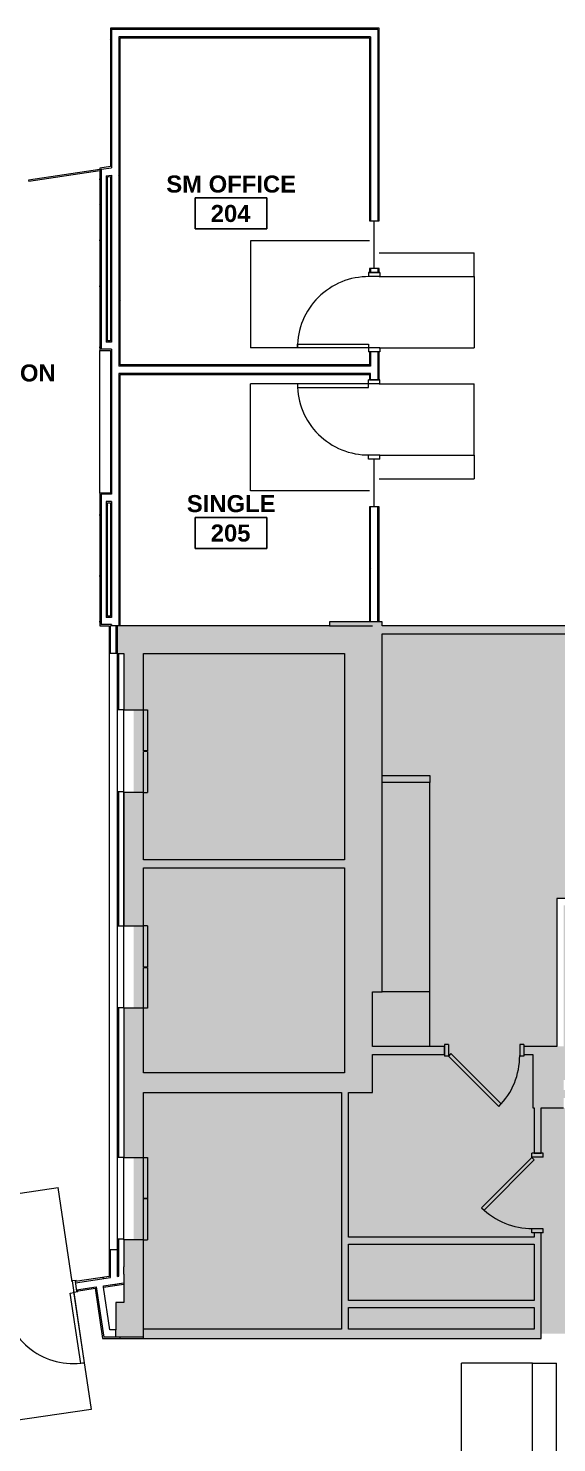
# Model space of a CAD drawing. Header units: inches. Extents: x 25331 to 28023, y 11893 to 13691.
# Drawn here: x 26722 to 26988, y 12589 to 13301 of the extents above; entities that cross this region are included whole.
import ezdxf

# ---------------------------------------------------------------- set-up
doc = ezdxf.new("R2010")
doc.units = ezdxf.units.IN
doc.header["$MEASUREMENT"] = 0
doc.linetypes.add('Overhead 1_16_', pattern=[0.101562, 0.0625, -0.039062])
for name, color, linetype, lineweight in [('A-AREA-IDEN', 1, 'Continuous', 9), ('A-DETL', 8, 'Continuous', 13), ('A-DETL-GENF', 247, 'Continuous', 9), ('A-DETL-MEDM', 8, 'Continuous', 13), ('A-DOOR', 8, 'Continuous', 13), ('A-DOOR-FRAM', 8, 'Continuous', 20), ('A-FLOR-OVHD', 8, 'Overhead 1_16_', 9), ('A-GENM', 8, 'Continuous', 13), ('A-GLAZ', 8, 'Continuous', 13), ('A-WALL', 8, 'Continuous', 13), ('A-WALL-PATT', 8, 'Continuous', 13), ('I-WALL', 8, 'Continuous', 13), ('Q-SPCQ', 8, 'Continuous', 9)]:
    doc.layers.add(name, color=color, linetype=linetype, lineweight=lineweight)
doc.styles.add('Swis721 Lt BT_B', font='', dxfattribs={"height": 8.583975})
doc.styles.get('Swis721 Lt BT_B').set_extended_font_data('Swis721 Lt BT', bold=True)
pattern_1 = [(0, (0, 0), (30.72, 7.68), [1.267, -21.773, 1.267, -21.773, -122.88]), (0, (0, 0), (30.72, 7.68), [-46.08, 1.267, -44.813, 1.267, -21.773, -53.76]), (0, (0, 0), (30.72, 7.68), [-115.2, 1.267, -14.093, 1.267, -37.133]), (120, (11.52, 3.84), (-22.0110751, 22.7643004), [1.267, -21.773, 1.267, -21.773, -122.88]), (120, (11.52, 3.84), (-22.0110751, 22.7643004), [-46.08, 1.267, -44.813, 1.267, -21.773, -53.76]), (120, (11.52, 3.84), (-22.0110751, 22.7643004), [-115.2, 1.267, -14.093, 1.267, -37.133]), (240, (15.36, 19.2), (-8.7089249, -30.4443004), [1.267, -21.773, 1.267, -21.773, -122.88]), (240, (15.36, 19.2), (-8.7089249, -30.4443004), [-46.08, 1.267, -44.813, 1.267, -21.773, -53.76]), (240, (15.36, 19.2), (-8.7089249, -30.4443004), [-115.2, 1.267, -14.093, 1.267, -37.133])]

# ---------------------------------------------------------------- blocks, each defined once
blk = doc.blocks.new('Single Flush - OTJ_SOLIDFLUSH_ALUM-4757488-FIRST FLOOR CONSTRUCTION')
at = {"layer": 'A-DOOR'}
for p, q in [((-7.42, 28.2), (-8.65, 26.96)), ((-8.65, 26.96), (16.67, 1.64)), ((17.91, 2.87), (-7.42, 28.2)), ((16.67, 1.64), (17.91, 2.87))]:
    blk.add_line(p, q, dxfattribs=at)
blk.add_arc((17.91, 2.87), 35.81, 135, 180.5, dxfattribs=at)
at = {"layer": 'A-DOOR-FRAM'}
for p, q in [((-20, -2.88), (-20, 2.87)), ((-20, 2.87), (-18, 2.87)), ((-18, -2.88), (-18, 2.87)), ((18, -2.88), (18, 2.87)), ((18, 2.87), (20, 2.87)), ((20, -2.88), (20, 2.87)), ((-20, -2.88), (-18, -2.88)), ((18, -2.88), (20, -2.88))]:
    blk.add_line(p, q, dxfattribs=at)
blk = doc.blocks.new('Single Flush - OTJ_SOLIDFLUSH_ALUM-4757540-FIRST FLOOR CONSTRUCTION')
at = {"layer": 'A-DOOR'}
for p, q in [((-7.42, 28.2), (-8.65, 26.96)), ((-8.65, 26.96), (16.67, 1.64)), ((17.91, 2.87), (-7.42, 28.2)), ((16.67, 1.64), (17.91, 2.87))]:
    blk.add_line(p, q, dxfattribs=at)
blk.add_arc((17.91, 2.87), 35.81, 135, 180.5, dxfattribs=at)
at = {"layer": 'A-DOOR-FRAM'}
for p, q in [((-20, -2.88), (-20, 2.87)), ((-20, 2.87), (-18, 2.87)), ((-18, -2.88), (-18, 2.87)), ((18, -2.88), (18, 2.87)), ((18, 2.87), (20, 2.87)), ((20, -2.88), (20, 2.87)), ((-20, -2.88), (-18, -2.88)), ((18, -2.88), (20, -2.88))]:
    blk.add_line(p, q, dxfattribs=at)
blk = doc.blocks.new('Single Flush - OTJ_SOLIDFLUSH_ALUM-5257424-FIRST FLOOR CONSTRUCTION')
at = {"layer": 'A-DOOR'}
for p, q in [((16.16, -2.88), (17.91, -2.88)), ((16.16, -38.69), (16.16, -2.88)), ((17.91, -2.88), (17.91, -38.69)), ((17.91, -38.69), (16.16, -38.69))]:
    blk.add_line(p, q, dxfattribs=at)
blk.add_arc((17.91, -2.88), 35.81, 179.5, 270, dxfattribs=at)
at = {"layer": 'A-DOOR-FRAM'}
for p, q in [((-20, 2.88), (-20, -2.88)), ((-20, 2.88), (-18, 2.88)), ((-18, 2.88), (-18, -2.88)), ((18, 2.88), (18, -2.88)), ((18, 2.88), (20, 2.88)), ((20, 2.88), (20, -2.88)), ((-20, -2.88), (-18, -2.88)), ((18, -2.88), (20, -2.88))]:
    blk.add_line(p, q, dxfattribs=at)
at = {"layer": 'A-GENM'}
for p, q in [((-17.91, 50.25), (-29.91, 50.25)), ((-29.91, 2.44), (-29.91, 50.25)), ((-17.91, 50.25), (17.91, 50.25)), ((-17.91, 2.44), (-17.91, 50.25)), ((17.91, 2.44), (17.91, 50.25)), ((17.87, 2.44), (17.91, 2.44)), ((-35.91, -2.44), (-35.91, -62.25)), ((17.87, -2.44), (17.91, -2.44)), ((17.91, -2.44), (17.91, -62.25)), ((-35.91, -62.25), (17.91, -62.25))]:
    blk.add_line(p, q, dxfattribs=at)
blk = doc.blocks.new('Single Flush - OTJ_SOLIDFLUSH_ALUM-5257425-FIRST FLOOR CONSTRUCTION')
at = {"layer": 'A-DOOR'}
for p, q in [((16.16, 38.69), (16.16, 2.87)), ((17.91, 38.69), (16.16, 38.69)), ((17.91, 2.87), (17.91, 38.69)), ((16.16, 2.87), (17.91, 2.87))]:
    blk.add_line(p, q, dxfattribs=at)
blk.add_arc((17.91, 2.87), 35.81, 90, 180.5, dxfattribs=at)
at = {"layer": 'A-DOOR-FRAM'}
for p, q in [((-20, -2.88), (-20, 2.87)), ((-20, 2.87), (-18, 2.87)), ((-18, -2.88), (-18, 2.87)), ((18, -2.88), (18, 2.87)), ((18, 2.87), (20, 2.87)), ((20, -2.88), (20, 2.87)), ((-20, -2.88), (-18, -2.88)), ((18, -2.88), (20, -2.88))]:
    blk.add_line(p, q, dxfattribs=at)
at = {"layer": 'A-GENM'}
for p, q in [((-35.91, 62.25), (17.91, 62.25)), ((-35.91, 2.44), (-35.91, 62.25)), ((17.91, 2.44), (17.91, 62.25)), ((17.87, 2.44), (17.91, 2.44)), ((-29.91, -2.44), (-29.91, -50.25)), ((-17.91, -2.44), (-17.91, -50.25)), ((17.87, -2.44), (17.91, -2.44)), ((17.91, -2.44), (17.91, -50.25)), ((-17.91, -50.25), (-29.91, -50.25)), ((-17.91, -50.25), (17.91, -50.25))]:
    blk.add_line(p, q, dxfattribs=at)
blk = doc.blocks.new('Frameless opening with glazing - 24_ x 96_-4900874-FIRST FLOOR CONSTRUCTION')
at = {"layer": 'A-GLAZ'}
blk.add_line((-13.5, 0.0625), (10.5, 0.0625), dxfattribs=at)
blk = doc.blocks.new('Double Flush - Int-F-WDMF-72_ x 84_-5075915-FIRST FLOOR CONSTRUCTION')
at = {"layer": 'A-DOOR'}
for p, q in [((-35.91, 38.75), (-34.16, 38.75)), ((-35.91, 2.94), (-35.91, 38.75)), ((-34.16, 38.75), (-34.16, 2.94)), ((34.16, 38.75), (34.16, 2.94)), ((35.91, 38.75), (34.16, 38.75)), ((35.91, 2.94), (35.91, 38.75)), ((-34.16, 2.94), (-35.91, 2.94)), ((34.16, 2.94), (35.91, 2.94))]:
    blk.add_line(p, q, dxfattribs=at)
for centre, start, end in [((-35.91, 2.94), 359.5, 90), ((35.91, 2.94), 90, 180.5)]:
    blk.add_arc(centre, 35.81, start, end, dxfattribs=at)
at = {"layer": 'A-DOOR-FRAM'}
for p, q in [((-38, 2.94), (-36, 2.94)), ((-38, 2.94), (-38, 2.44)), ((-38, 2.44), (-37.5, 2.44)), ((-37.5, -2.44), (-37.5, 2.44)), ((-36, -2.94), (-36, 2.94)), ((36, -2.94), (36, 2.94)), ((36, 2.94), (38, 2.94)), ((37.5, 2.44), (38, 2.44)), ((37.5, -2.44), (37.5, 2.44)), ((38, 2.94), (38, 2.44)), ((-38, -2.44), (-37.5, -2.44)), ((-38, -2.94), (-38, -2.44)), ((-38, -2.94), (-36, -2.94)), ((36, -2.94), (38, -2.94)), ((37.5, -2.44), (38, -2.44)), ((38, -2.94), (38, -2.44))]:
    blk.add_line(p, q, dxfattribs=at)
at = {"layer": 'A-GENM'}
for p, q in [((-35.91, 62.44), (35.91, 62.44)), ((-35.91, 2.44), (-35.91, 62.44)), ((35.91, 2.44), (35.91, 62.44)), ((35.87, 2.44), (35.91, 2.44)), ((-35.91, -2.44), (-35.91, -50.44)), ((35.87, -2.44), (35.91, -2.44)), ((35.91, -2.44), (35.91, -50.44)), ((0.09, -50.44), (-35.91, -50.44)), ((0.09, -50.44), (35.91, -50.44))]:
    blk.add_line(p, q, dxfattribs=at)
blk = doc.blocks.new('Single Flush - OTJ_SOLIDFLUSH_ALUM-5159735-FIRST FLOOR CONSTRUCTION')
at = {"layer": 'A-DOOR'}
for p, q in [((16.16, 38.44), (16.16, 2.62)), ((17.91, 38.44), (16.16, 38.44)), ((17.91, 2.62), (17.91, 38.44)), ((16.16, 2.62), (17.91, 2.62))]:
    blk.add_line(p, q, dxfattribs=at)
blk.add_arc((17.91, 2.62), 35.81, 90, 180.5, dxfattribs=at)
at = {"layer": 'A-DOOR-FRAM'}
for p, q in [((-20, -3.12), (-20, 2.62)), ((-20, 2.62), (-18, 2.62)), ((-18, -3.12), (-18, 2.62)), ((18, -3.12), (18, 2.62)), ((18, 2.62), (20, 2.62)), ((20, -3.12), (20, 2.62)), ((-20, -3.12), (-18, -3.12)), ((18, -3.12), (20, -3.12))]:
    blk.add_line(p, q, dxfattribs=at)
at = {"layer": 'A-GENM'}
for p, q in [((-35.91, 62.44), (17.91, 62.44)), ((17.91, 2.62), (17.91, 62.44)), ((17.87, 2.62), (17.91, 2.62)), ((-29.91, -2.63), (-29.91, -50.44)), ((-17.91, -2.63), (-17.91, -50.44)), ((17.87, -2.63), (17.91, -2.63)), ((17.91, -2.63), (17.91, -50.44)), ((-17.91, -50.44), (-29.91, -50.44)), ((-17.91, -50.44), (17.91, -50.44))]:
    blk.add_line(p, q, dxfattribs=at)
blk = doc.blocks.new('Elevator Door-Center _1_ - 41_-5275025-FIRST FLOOR CONSTRUCTION')
at = {"layer": 'Q-SPCQ'}
for p, q in [((-24.65, -5), (-4.03, -5)), ((-24.65, -5), (-24.65, -7)), ((-4.03, -7), (-24.65, -7)), ((-4.03, -7), (-4.03, -5)), ((-3.78, -5), (16.85, -5)), ((-3.78, -7), (-3.78, -5)), ((16.85, -7), (-3.78, -7)), ((16.85, -5), (16.85, -7))]:
    blk.add_line(p, q, dxfattribs=at)
blk = doc.blocks.new('Elevator Door-Center _1_ - 41_-5275024-FIRST FLOOR CONSTRUCTION')
at = {"layer": 'Q-SPCQ'}
for p, q in [((-24.65, 7), (-4.03, 7)), ((-24.65, 7), (-24.65, 5)), ((-4.03, 5), (-24.65, 5)), ((-4.03, 5), (-4.03, 7)), ((-3.78, 7), (16.85, 7)), ((-3.78, 5), (-3.78, 7)), ((16.85, 5), (-3.78, 5)), ((16.85, 7), (16.85, 5))]:
    blk.add_line(p, q, dxfattribs=at)
blk = doc.blocks.new('Opening-Door - 300_ x 102_-5310021-FIRST FLOOR CONSTRUCTION')
at = {"layer": 'A-DETL-GENF'}
for p, q in [((149.68, 2.13), (-150.32, 2.13)), ((-150.32, -2.12), (149.68, -2.12))]:
    blk.add_line(p, q, dxfattribs=at)
at = {"layer": 'A-DETL-MEDM'}
for p, q in [((-150.32, 2.13), (-150.32, -2.12)), ((149.68, -2.12), (149.68, 2.13))]:
    blk.add_line(p, q, dxfattribs=at)
blk = doc.blocks.new('Opening-Door - 96_ x 41_-5309854-FIRST FLOOR CONSTRUCTION')
at = {"layer": 'A-DETL-GENF'}
blk.add_line((20.18, 1.56), (-20.82, 1.56), dxfattribs=at)
at = {"layer": 'A-DETL-MEDM'}
for p, q in [((-20.82, 1.56), (-20.82, -1.56)), ((20.18, -1.56), (20.18, 1.56))]:
    blk.add_line(p, q, dxfattribs=at)
blk = doc.blocks.new('Room Tag - Room Name and Number-3379422-FIRST FLOOR CONSTRUCTION')
at = {"layer": 'A-AREA-IDEN'}
for p, q in [((-0.1881, -0.1636), (-0.1881, -0.0018)), ((-0.1881, -0.0018), (0.1869, -0.0018)), ((0.1869, -0.0018), (-0.1881, -0.0018)), ((-0.1881, -0.0018), (-0.1881, -0.1636)), ((0.1869, -0.0018), (0.1869, -0.1636)), ((0.1869, -0.1636), (0.1869, -0.0018)), ((0.1869, -0.1636), (-0.1881, -0.1636)), ((-0.1881, -0.1636), (0.1869, -0.1636))]:
    blk.add_line(p, q, dxfattribs=at)

msp = doc.modelspace()

# ---------------------------------------------------------------- hatches: boundary and pattern name
at = {"layer": 'A-DETL-GENF'}
h = msp.add_hatch(color=256, dxfattribs=at)
h.paths.add_polyline_path([(26980.32, 12643.67), (27050.32, 12643.67), (27050.32, 12659.84), (27089.92, 12659.84), (27089.92, 12683.41), (27093.42, 12683.41), (27093.42, 12644.86), (27193.92, 12644.86), (27193.92, 12726.41), (27189.92, 12726.41), (27189.92, 12733.41), (27193.92, 12733.41), (27193.92, 12916.76), (27253.72, 12916.76), (27253.72, 12996.11), (27073.92, 12996.11), (27073.92, 12862.87), (27133.92, 12862.87), (27133.92, 12859.37), (27097.92, 12859.37), (27097.92, 12733.41), (27144.92, 12733.41), (27144.92, 12726.41), (27093.42, 12726.41), (27093.42, 12723.41), (27089.92, 12723.41), (27089.92, 12757.39), (27088.42, 12757.39), (27088.42, 12760.89), (27089.92, 12760.89), (27089.92, 12859.37), (27047.92, 12859.37), (27047.92, 12814.88), (27044.42, 12814.88), (27044.42, 12859.37), (26991.69, 12859.37), (26991.69, 12771.38), (27044.42, 12771.38), (27044.42, 12774.88), (27047.92, 12774.88), (27047.92, 12760.89), (27048.42, 12760.89), (27048.42, 12757.39), (26980.32, 12757.36), (26980.32, 12734.57), (26976.82, 12734.57), (26976.82, 12757.36), (26976.19, 12757.36), (26976.19, 12784.36), (26971.67, 12784.36), (26971.67, 12788.36), (26988.19, 12788.36), (26988.19, 12862.87), (27049.92, 12862.87), (27049.92, 12996.11), (26900.43, 12996.11), (26900.43, 12815.84), (26895.43, 12815.84), (26895.43, 12788.36), (26931.67, 12788.36), (26931.67, 12784.36), (26895.43, 12784.36), (26895.43, 12765.13), (26883.43, 12765.13), (26883.43, 12692.32), (26976.82, 12692.32), (26976.82, 12694.57), (26980.32, 12694.57), (26980.32, 12644.06)], flags=0)
h.paths.add_polyline_path([(27273.47, 12643.67), (27286.6, 12643.67), (27286.6, 12644.86), (27288.29, 12644.86), (27288.29, 12862.26), (27198.54, 12862.26), (27198.54, 12644.86), (27246.6, 12644.86), (27246.6, 12643.67), (27272.45, 12643.67)], flags=0)
h.paths.add_polyline_path([(27089.92, 12643.67), (27089.92, 12657.84), (27052.32, 12657.84), (27052.32, 12643.67), (27052.63, 12643.67)], flags=0)
h.paths.add_polyline_path([(27295.95, 12644.86), (27295.95, 12862.26), (27292.91, 12862.26), (27292.91, 12644.86)], flags=0)
h.paths.add_polyline_path([(27300.58, 12644.86), (27306.55, 12644.86), (27306.55, 12862.26), (27300.58, 12862.26), (27300.58, 12645.36)], flags=0)
h.paths.add_polyline_path([(26780.68, 12645.98), (26879.93, 12645.98), (26879.93, 12765.13), (26780.35, 12765.13), (26780.35, 12732.42), (26775.35, 12732.42), (26775.35, 12690.92), (26780.35, 12690.92), (26780.35, 12645.98), (26780.54, 12645.98)], flags=0)
h.paths.add_polyline_path([(26976.82, 12645.98), (26976.82, 12656.84), (26883.43, 12656.84), (26883.43, 12645.98), (26975.35, 12645.98)], flags=0)
h.paths.add_polyline_path([(26884.56, 12660.34), (26976.82, 12660.34), (26976.82, 12688.82), (26883.43, 12688.82), (26883.43, 12660.34)], flags=0)
h.paths.add_polyline_path([(27010.17, 12762.39), (27036.44, 12762.39), (27036.44, 12766.38), (26991.69, 12766.38), (26991.69, 12762.39)], flags=0)
h.paths.add_polyline_path([(26110.71, 12767.11), (26110.71, 12996.11), (26095.35, 12996.11), (26095.35, 12767.11), (26098.47, 12767.11)], flags=0)
h.paths.add_polyline_path([(26209.96, 12767.11), (26229.64, 12767.11), (26229.64, 12813.56), (26209.96, 12813.56)], flags=0)
h.paths.add_polyline_path([(26312.85, 12767.11), (26439.82, 12767.11), (26439.82, 12789.09), (26502.07, 12789.09), (26502.07, 12843.66), (26462.69, 12843.66), (26462.69, 12913.61), (26502.07, 12913.61), (26502.07, 12971.12), (26439.32, 12971.12), (26439.32, 12990.11), (26374.31, 12990.11), (26374.31, 12915.83), (26312.85, 12915.83), (26312.85, 12813.56)], flags=0)
h.paths.add_polyline_path([(26233.14, 12767.11), (26308.85, 12767.11), (26308.85, 12813.56), (26233.14, 12813.56), (26233.14, 12767.86)], flags=0)
h.paths.add_polyline_path([(26443.82, 12767.11), (26502.07, 12767.11), (26502.07, 12785.09), (26443.82, 12785.09)], flags=0)
h.paths.add_polyline_path([(26205.33, 12767.11), (26205.33, 12996.11), (26159.42, 12996.11), (26159.42, 12999.11), (26119.42, 12999.11), (26119.42, 12996.11), (26115.33, 12996.11), (26115.35, 12767.11), (26201.96, 12767.11)], flags=0)
h.paths.add_polyline_path([(26881.43, 12775.13), (26881.43, 12878.23), (26780.35, 12878.23), (26780.35, 12849.04), (26775.35, 12849.04), (26775.35, 12807.54), (26780.35, 12807.54), (26780.35, 12775.13), (26879.93, 12775.13)], flags=0)
h.paths.add_polyline_path([(26520.32, 12776.11), (26520.32, 12990.11), (26512.07, 12990.11), (26512.07, 12776.11)], flags=0)
h.paths.add_polyline_path([(26612.11, 12776.11), (26613.35, 12776.11), (26613.35, 12808.86), (26619.35, 12808.86), (26619.35, 12850.36), (26613.35, 12850.36), (26613.35, 12878.07), (26523.82, 12878.07), (26523.82, 12776.11), (26611.35, 12776.11)], flags=0)
h.paths.add_polyline_path([(26308.85, 12817.56), (26308.85, 12937.11), (26312.85, 12937.11), (26312.85, 12921.83), (26368.31, 12921.83), (26368.31, 12990.11), (26349.82, 12990.11), (26349.82, 12980.62), (26312.85, 12980.62), (26312.85, 12977.11), (26308.85, 12977.11), (26308.85, 12996.11), (26291.85, 12996.11), (26291.85, 12999.11), (26251.85, 12999.11), (26251.85, 12996.11), (26209.96, 12996.11), (26209.96, 12817.56), (26233.14, 12817.56)], flags=0)
h.paths.add_polyline_path([(26476.24, 12847.66), (26502.07, 12847.66), (26502.07, 12909.61), (26466.69, 12909.61), (26466.69, 12847.66), (26475.62, 12847.66)], flags=0)
h.paths.add_polyline_path([(27056.92, 12862.87), (27066.92, 12862.87), (27066.92, 12996.11), (27056.92, 12996.11), (27056.92, 12864.39)], flags=0)
h.paths.add_polyline_path([(27198.71, 12866.89), (27270.72, 12866.89), (27270.72, 12996.11), (27261.72, 12996.11), (27261.72, 12912.76), (27198.54, 12912.76), (27198.54, 12866.89)], flags=0)
h.paths.add_polyline_path([(26523.95, 12882.07), (26613.35, 12882.07), (26613.35, 12911.36), (26619.35, 12911.36), (26619.35, 12952.86), (26613.35, 12952.86), (26613.35, 12984.11), (26615.35, 12984.11), (26615.35, 12990.11), (26523.82, 12990.11), (26523.82, 12882.07)], flags=0)
h.paths.add_polyline_path([(26781.82, 12882.23), (26881.43, 12882.23), (26881.43, 12986.11), (26780.35, 12986.11), (26780.35, 12957.77), (26775.35, 12957.77), (26775.35, 12916.27), (26780.35, 12916.27), (26780.35, 12882.23)], flags=0)
h.paths.add_polyline_path([(26466.69, 12975.12), (26502.07, 12975.12), (26502.07, 12990.11), (26443.32, 12990.11), (26443.32, 12975.12), (26462.69, 12975.12)], flags=0)
h.paths.add_polyline_path([(26318.55, 12985.62), (26334.32, 12985.62), (26334.32, 12988.61), (26312.85, 12988.61), (26312.85, 12985.62)], flags=0)
h.paths.add_polyline_path([(26316.61, 12993.61), (26334.32, 12993.61), (26334.32, 12999.11), (26312.85, 12999.11), (26312.85, 12993.61)], flags=0)
at = {"layer": 'A-WALL-PATT'}
h = msp.add_hatch(dxfattribs=at)
h.set_pattern_fill('FP2_2', color=256, style=0, pattern_type=2)
h.set_pattern_definition(pattern_1)
h.paths.add_polyline_path([(26763.6, 13000.11), (26764.23, 13000.11), (26764.23, 13000.73), (26763.6, 13000.73)], flags=0)
h.paths.add_polyline_path([(26764.23, 13004.36), (26764.23, 13062.73), (26763.6, 13062.73), (26763.6, 13004.36)], flags=0)
h.paths.add_polyline_path([(26763.6, 13066.36), (26764.23, 13066.36), (26764.23, 13139.39), (26763.6, 13139.39), (26763.6, 13066.98)], flags=0)
h.paths.add_polyline_path([(26764.23, 13143.02), (26764.23, 13227.11), (26763.6, 13227.02), (26763.6, 13143.02)], flags=0)
h.paths.add_polyline_path([(26763.6, 13230.68), (26764.23, 13230.78), (26764.23, 13300.99), (26763.6, 13300.99), (26763.6, 13230.78)], flags=0)
h = msp.add_hatch(dxfattribs=at)
h.set_pattern_fill('FP2_2', color=256, style=0, pattern_type=2)
h.set_pattern_definition(pattern_1)
h.paths.add_polyline_path([(26893.93, 13300.36), (26898.18, 13300.36), (26898.18, 13300.99), (26764.23, 13300.99), (26764.23, 13300.36), (26879.03, 13300.36)], flags=0)
h = msp.add_hatch(dxfattribs=at)
h.set_pattern_fill('FP2_2', color=256, style=0, pattern_type=2)
h.set_pattern_definition(pattern_1)
h.paths.add_polyline_path([(26767.85, 13000.11), (26768.48, 13000.11), (26768.48, 13127.23), (26767.85, 13127.23), (26767.85, 13040.1)], flags=0)
h.paths.add_polyline_path([(26767.85, 13130.86), (26768.48, 13130.86), (26768.48, 13296.74), (26767.85, 13296.74), (26767.85, 13139.11)], flags=0)
h = msp.add_hatch(dxfattribs=at)
h.set_pattern_fill('FP2_2', color=256, style=0, pattern_type=2)
h.set_pattern_definition(pattern_1)
h.paths.add_polyline_path([(26879.03, 13296.11), (26893.93, 13296.11), (26893.93, 13296.74), (26768.48, 13296.74), (26768.48, 13296.11)], flags=0)
h = msp.add_hatch(dxfattribs=at)
h.set_pattern_fill('FP2_2', color=256, style=0, pattern_type=2)
h.set_pattern_definition(pattern_1)
h.paths.add_polyline_path([(26898.18, 13131.48), (26898.81, 13131.48), (26898.81, 13138.04), (26898.18, 13138.04)], flags=0)
h.paths.add_polyline_path([(26898.81, 13178.04), (26898.81, 13180.04), (26898.18, 13180.04), (26898.18, 13178.04)], flags=0)
h.paths.add_polyline_path([(26898.81, 13204.04), (26898.81, 13300.99), (26898.18, 13300.99), (26898.18, 13204.04)], flags=0)
h = msp.add_hatch(dxfattribs=at)
h.set_pattern_fill('FP2_2', color=256, style=0, pattern_type=2)
h.set_pattern_definition(pattern_1)
h.paths.add_polyline_path([(26758.35, 13139.39), (26758.98, 13139.39), (26758.98, 13229.43), (26758.35, 13229.34), (26758.35, 13139.48)], flags=0)
h.paths.add_polyline_path([(26758.35, 13229.84), (26758.98, 13229.94), (26758.98, 13230.63), (26758.35, 13230.54), (26758.35, 13230.11)], flags=0)
h = msp.add_hatch(dxfattribs=at)
h.set_pattern_fill('FP2_2', color=256, style=0, pattern_type=2)
h.set_pattern_definition(pattern_1)
h.paths.add_polyline_path([(26898.53, 13130.86), (26898.81, 13130.86), (26898.81, 13131.48), (26898.18, 13131.48), (26898.18, 13130.86)], flags=0)
h.paths.add_polyline_path([(26894.56, 13130.86), (26894.56, 13131.48), (26768.48, 13131.48), (26768.48, 13130.86), (26879.03, 13130.86)], flags=0)
h = msp.add_hatch(dxfattribs=at)
h.set_pattern_fill('FP2_2', color=256, style=0, pattern_type=2)
h.set_pattern_definition(pattern_1)
h.paths.add_polyline_path([(26813.46, 13126.61), (26894.56, 13126.61), (26894.56, 13127.23), (26768.48, 13127.23), (26768.48, 13126.61)], flags=0)
h = msp.add_hatch(dxfattribs=at)
h.set_pattern_fill('FP2_2', color=256, style=0, pattern_type=2)
h.set_pattern_definition(pattern_1)
h.paths.add_polyline_path([(26894.56, 13002.11), (26894.56, 13060.04), (26893.93, 13060.04), (26893.93, 13002.11)], flags=0)
h.paths.add_polyline_path([(26893.93, 13124.04), (26894.56, 13124.04), (26894.56, 13126.61), (26893.93, 13126.61)], flags=0)
h = msp.add_hatch(dxfattribs=at)
h.set_pattern_fill('FP2_2', color=256, style=0, pattern_type=2)
h.set_pattern_definition(pattern_1)
h.paths.add_polyline_path([(26758.35, 13000.73), (26758.98, 13000.73), (26758.98, 13066.36), (26758.35, 13066.36), (26758.35, 13004.36)], flags=0)
h = msp.add_hatch(dxfattribs=at)
h.set_pattern_fill('FP2_2', color=256, style=0, pattern_type=2)
h.set_pattern_definition(pattern_1)
h.paths.add_polyline_path([(26762.1, 13004.98), (26762.1, 13062.11), (26761.48, 13062.11), (26761.48, 13004.98)], flags=0)
for points in [[(26767.85, 12986.11), (26780.35, 12986.11), (26780.35, 13000.11), (26767.23, 13000.11), (26767.23, 12986.11)], [(26881.43, 12986.11), (26895.43, 12986.11), (26895.43, 13000.11), (26780.35, 13000.11), (26780.35, 12986.11), (26879.03, 12986.11)], [(26895.43, 13000.11), (26895.43, 13002.11), (26873.93, 13002.11), (26873.93, 13000.11), (26894.56, 13000.11)], [(26895.43, 12815.84), (26900.43, 12815.84), (26900.43, 13002.11), (26895.43, 13002.11), (26895.43, 12842.08)], [(27010.17, 12996.11), (27048.68, 12996.11), (27048.68, 13000.11), (26900.43, 13000.11), (26900.43, 12996.11)], [(26780.35, 12959.39), (26780.35, 12986.11), (26770.35, 12986.11), (26770.35, 12959.39)], [(26881.43, 12765.13), (26895.43, 12765.13), (26895.43, 12986.11), (26881.43, 12986.11), (26881.43, 12775.13)], [(26879.03, 12878.23), (26881.43, 12878.23), (26881.43, 12882.23), (26780.35, 12882.23), (26780.35, 12878.23)], [(26976.82, 12757.36), (26991.69, 12757.39), (26991.69, 12784.36), (26976.19, 12784.36), (26976.19, 12757.36)], [(26780.35, 12765.13), (26881.43, 12765.13), (26881.43, 12775.13), (26780.35, 12775.13)], [(26883.43, 12645.98), (26883.43, 12765.13), (26879.93, 12765.13), (26879.93, 12645.98)], [(26944.6, 12688.82), (26976.82, 12688.82), (26976.82, 12692.32), (26883.43, 12692.32), (26883.43, 12688.82)], [(26780.35, 12659.36), (26780.35, 12690.67), (26770.35, 12690.67), (26770.35, 12659.36)], [(26769.37, 12641.98), (26780.35, 12641.98), (26780.35, 12659.36), (26766.35, 12659.36), (26766.35, 12641.98)], [(26944.6, 12656.84), (26976.82, 12656.84), (26976.82, 12660.34), (26883.43, 12660.34), (26883.43, 12656.84)], [(26780.35, 12641.36), (26980.32, 12641.36), (26980.32, 12645.98), (26780.35, 12645.98), (26780.35, 12644.06)]]:
    msp.add_hatch(color=256, dxfattribs=at).paths.add_polyline_path(points, flags=0)
h = msp.add_hatch(dxfattribs=at)
h.set_pattern_fill('FP2_2', color=256, style=0, pattern_type=2)
h.set_pattern_definition(pattern_1)
h.paths.add_polyline_path([(26767.23, 12673.15), (26767.85, 12673.25), (26767.85, 12691.42), (26767.23, 12691.42), (26767.23, 12674.47)], flags=0)
h.paths.add_polyline_path([(26767.85, 12732.42), (26767.85, 12807.91), (26767.23, 12807.91), (26767.23, 12732.42)], flags=0)
h.paths.add_polyline_path([(26767.23, 12848.91), (26767.85, 12848.91), (26767.85, 12916.77), (26767.23, 12916.77), (26767.23, 12850.91)], flags=0)
h.paths.add_polyline_path([(26767.23, 12957.77), (26767.85, 12957.77), (26767.85, 12986.11), (26767.23, 12986.11)], flags=0)
h = msp.add_hatch(color=256, dxfattribs=at)
h.paths.add_polyline_path([(26780.35, 12850.91), (26780.35, 12916.27), (26770.35, 12916.27), (26770.35, 12850.91)], flags=0)
h.paths.add_polyline_path([(26770.35, 12957.77), (26780.35, 12957.77), (26780.35, 12959.39), (26770.35, 12959.39)], flags=0)
h = msp.add_hatch(color=256, dxfattribs=at)
h.paths.add_polyline_path([(26770.35, 12690.67), (26780.35, 12690.67), (26780.35, 12690.92), (26770.35, 12690.92)], flags=0)
h.paths.add_polyline_path([(26770.35, 12732.42), (26780.35, 12732.42), (26780.35, 12807.54), (26770.35, 12807.54), (26770.35, 12743.07)], flags=0)
h.paths.add_polyline_path([(26770.35, 12849.04), (26780.35, 12849.04), (26780.35, 12850.91), (26770.35, 12850.91)], flags=0)
h = msp.add_hatch(color=256, dxfattribs=at)
h.paths.add_polyline_path([(26991.69, 12784.36), (26991.69, 12784.36), (26991.69, 12788.36), (26971.67, 12788.36), (26971.67, 12784.36), (26988.19, 12784.36)], flags=0)
h.paths.add_polyline_path([(26900.43, 12784.36), (26931.67, 12784.36), (26931.67, 12788.36), (26895.43, 12788.36), (26895.43, 12784.36)], flags=0)
h = msp.add_hatch(color=256, dxfattribs=at)
h.paths.add_polyline_path([(26980.32, 12645.98), (26980.32, 12694.57), (26976.82, 12694.57), (26976.82, 12645.98)], flags=0)
h.paths.add_polyline_path([(26980.32, 12734.57), (26980.32, 12757.36), (26976.82, 12757.36), (26976.82, 12734.57)], flags=0)
h = msp.add_hatch(dxfattribs=at)
h.set_pattern_fill('FP2_2', color=256, style=0, pattern_type=2)
h.set_pattern_definition(pattern_1)
h.paths.add_polyline_path([(26629.35, 12652.09), (26633.27, 12652.67), (26633.15, 12653.29), (26629.35, 12652.73), (26629.35, 12652.17)], flags=0)
h.paths.add_polyline_path([(26636.86, 12653.21), (26648.33, 12654.9), (26648.16, 12655.51), (26636.74, 12653.82), (26636.84, 12653.29)], flags=0)
h.paths.add_polyline_path([(26651.94, 12655.44), (26671.83, 12658.39), (26671.74, 12659.01), (26651.77, 12656.05)], flags=0)
h.paths.add_polyline_path([(26746.02, 12669.38), (26763.6, 12671.98), (26763.6, 12672.62), (26745.93, 12670)], flags=0)
h.paths.add_polyline_path([(26767.23, 12672.52), (26767.85, 12672.62), (26767.85, 12673.25), (26767.23, 12673.15), (26767.23, 12672.61)], flags=0)
h = msp.add_hatch(dxfattribs=at)
h.set_pattern_fill('FP2_2', color=256, style=0, pattern_type=2)
h.set_pattern_definition(pattern_1)
h.paths.add_polyline_path([(26629.56, 12647.83), (26632.51, 12648.26), (26632.41, 12648.88), (26629.46, 12648.45), (26629.51, 12648.17)], flags=0)
h.paths.add_polyline_path([(26636.09, 12648.8), (26672.45, 12654.18), (26672.36, 12654.8), (26636, 12649.41), (26636.08, 12648.89)], flags=0)
h.paths.add_polyline_path([(26746.64, 12665.18), (26756.58, 12666.65), (26756.49, 12667.27), (26746.55, 12665.79)], flags=0)
h.paths.add_polyline_path([(26760.17, 12667.18), (26770.35, 12668.69), (26770.35, 12669.32), (26760.08, 12667.8), (26760.16, 12667.27)], flags=0)
h = msp.add_hatch(dxfattribs=at)
h.set_pattern_fill('FP2_2', color=256, style=0, pattern_type=2)
h.set_pattern_definition(pattern_1)
h.paths.add_polyline_path([(26763.37, 12641.36), (26780.35, 12641.36), (26780.35, 12641.98), (26760.24, 12641.98), (26760.35, 12641.36)], flags=0)

# ---------------------------------------------------------------- linework, layer by layer
at = {"layer": 'A-DETL'}
for p, q in [((26900.43, 12924.82), (26924.43, 12924.82)), ((26924.43, 12921.32), (26900.43, 12921.32)), ((26924.43, 12924.82), (26924.43, 12921.32)), ((26924.43, 12815.84), (26924.43, 12921.32)), ((26924.43, 12815.84), (26900.43, 12815.84)), ((26924.43, 12788.36), (26924.43, 12815.84))]:
    msp.add_line(p, q, dxfattribs=at)
at = {"layer": 'A-FLOR-OVHD'}
for p, q in [((26758.35, 13138.77), (26760.35, 13138.77)), ((26760.35, 13138.77), (26762.35, 13138.77)), ((26758.35, 13066.77), (26762.35, 13066.77))]:
    msp.add_line(p, q, dxfattribs=at)
at = {"layer": 'A-WALL'}
for p, q in [((26898.18, 13300.36), (26764.23, 13300.36)), ((26764.23, 13300.36), (26764.23, 13230.78)), ((26894.56, 13296.74), (26767.85, 13296.74)), ((26767.85, 13296.74), (26767.85, 13130.86)), ((26894.56, 13296.74), (26894.56, 13204.04)), ((26898.18, 13300.36), (26898.18, 13204.04)), ((26758.35, 13229.84), (26758.98, 13229.94)), ((26758.35, 13229.34), (26758.98, 13229.43)), ((26758.98, 13230), (26764.23, 13230.78)), ((26758.98, 13230), (26758.98, 13139.39)), ((26761.48, 13226.71), (26764.23, 13227.11)), ((26761.48, 13226.71), (26761.48, 13143.02)), ((26764.23, 13227.11), (26764.23, 13143.02)), ((26894.56, 13180.04), (26894.56, 13178.04)), ((26898.18, 13180.04), (26898.18, 13178.04)), ((26764.23, 13143.02), (26761.48, 13143.02)), ((26764.23, 13139.39), (26758.98, 13139.39)), ((26764.23, 13139.39), (26764.23, 13066.36)), ((26894.56, 13138.04), (26894.56, 13130.86)), ((26898.18, 13138.04), (26898.18, 13124.04)), ((26894.56, 13130.86), (26767.85, 13130.86)), ((26767.85, 13127.23), (26767.85, 13000.11)), ((26894.56, 13127.23), (26767.85, 13127.23)), ((26894.56, 13124.04), (26894.56, 13127.23)), ((26758.98, 13066.36), (26758.98, 13000.73)), ((26764.23, 13066.36), (26758.98, 13066.36)), ((26761.48, 13062.73), (26761.48, 13004.36)), ((26764.23, 13062.73), (26761.48, 13062.73)), ((26764.23, 13062.73), (26764.23, 13004.36)), ((26894.56, 13002.11), (26894.56, 13060.04)), ((26898.18, 13002.11), (26898.18, 13060.04)), ((26764.23, 13004.36), (26761.48, 13004.36)), ((26764.23, 13000.73), (26758.98, 13000.73)), ((26763.6, 12986.13), (26763.6, 13000.11)), ((26764.23, 13000.73), (26764.23, 13000.11)), ((26766.35, 13000.11), (26766.35, 12986.13)), ((26768.48, 13000.11), (26767.23, 13000.11)), ((26873.93, 13000.11), (26768.48, 13000.11)), ((26898.81, 13002.11), (26895.43, 13002.11)), ((27048.68, 13000.11), (26900.43, 13000.11)), ((26900.43, 12996.11), (27049.92, 12996.11)), ((26767.23, 12986.11), (26770.35, 12986.11)), ((26767.85, 12957.77), (26767.85, 12986.11)), ((26770.35, 12986.11), (26770.35, 12957.77)), ((26780.35, 12986.11), (26881.43, 12986.11)), ((26780.35, 12957.77), (26780.35, 12986.11)), ((26881.43, 12986.11), (26881.43, 12882.23)), ((26770.35, 12957.77), (26780.35, 12957.77)), ((26767.85, 12848.91), (26767.85, 12916.77)), ((26770.35, 12916.27), (26770.35, 12849.04)), ((26780.35, 12916.27), (26770.35, 12916.27)), ((26780.35, 12882.23), (26780.35, 12916.27)), ((26881.43, 12882.23), (26780.35, 12882.23)), ((26780.35, 12878.23), (26881.43, 12878.23)), ((26780.35, 12849.04), (26780.35, 12878.23)), ((26881.43, 12878.23), (26881.43, 12775.13)), ((26770.35, 12849.04), (26780.35, 12849.04)), ((26895.43, 12788.36), (26895.43, 12815.84)), ((26767.85, 12732.42), (26767.85, 12807.91)), ((26770.35, 12807.54), (26770.35, 12732.42)), ((26780.35, 12807.54), (26770.35, 12807.54)), ((26780.35, 12775.13), (26780.35, 12807.54)), ((26931.67, 12788.36), (26895.43, 12788.36)), ((26895.43, 12784.36), (26931.67, 12784.36)), ((26895.43, 12765.13), (26895.43, 12784.36)), ((26931.67, 12784.36), (26931.67, 12788.36)), ((26988.19, 12788.36), (26971.67, 12788.36)), ((26971.67, 12788.36), (26971.67, 12784.36)), ((26971.67, 12784.36), (26976.19, 12784.36)), ((26976.19, 12784.36), (26976.19, 12757.36)), ((26881.43, 12775.13), (26780.35, 12775.13)), ((26780.35, 12765.13), (26879.93, 12765.13)), ((26780.35, 12732.42), (26780.35, 12765.13)), ((26883.43, 12765.13), (26895.43, 12765.13)), ((26976.19, 12757.36), (26976.82, 12757.36)), ((26980.32, 12757.36), (26991.69, 12757.36)), ((26770.35, 12732.42), (26780.35, 12732.42)), ((26767.85, 12672.61), (26767.85, 12691.42)), ((26780.35, 12690.92), (26770.35, 12690.92)), ((26770.35, 12690.92), (26770.35, 12677.4)), ((26780.35, 12641.36), (26780.35, 12690.92)), ((26763.6, 12671.98), (26763.6, 12686.13)), ((26770.35, 12673.62), (26770.35, 12677.4)), ((26746.02, 12669.38), (26763.6, 12671.98)), ((26767.23, 12672.52), (26767.23, 12673.15)), ((26767.23, 12672.52), (26767.85, 12672.61)), ((26770.35, 12673.62), (26770.35, 12668.69)), ((26746.55, 12665.79), (26756.49, 12667.27)), ((26756.49, 12667.27), (26760.24, 12641.98)), ((26760.08, 12667.8), (26770.35, 12669.32)), ((26760.17, 12667.18), (26760.08, 12667.8)), ((26770.35, 12668.69), (26770.35, 12659.36)), ((26766.35, 12659.36), (26766.35, 12645.61)), ((26770.35, 12659.36), (26766.35, 12659.36)), ((26780.35, 12641.98), (26760.24, 12641.98)), ((26766.35, 12641.98), (26766.35, 12645.61)), ((26766.35, 12641.36), (26980.32, 12641.36)), ((26879.93, 12645.98), (26780.35, 12645.98)), ((26976.82, 12645.98), (26883.43, 12645.98)), ((26980.32, 12641.36), (26980.32, 12645.98))]:
    msp.add_line(p, q, dxfattribs=at)
at = {"layer": 'I-WALL'}
for p, q in [((26898.81, 13300.99), (26763.6, 13300.99)), ((26763.6, 13300.99), (26763.6, 13231.32)), ((26898.81, 13204.04), (26898.81, 13300.99)), ((26768.48, 13296.11), (26893.93, 13296.11)), ((26768.48, 13131.48), (26768.48, 13296.11)), ((26893.93, 13296.11), (26893.93, 13204.04)), ((26758.35, 13229.84), (26722.44, 13224.52)), ((26722.52, 13224.03), (26758.35, 13229.34)), ((26763.6, 13231.32), (26758.35, 13230.54)), ((26758.35, 13230.54), (26758.35, 13229.84)), ((26758.35, 13229.34), (26758.35, 13138.77)), ((26762.1, 13226.17), (26763.6, 13226.39)), ((26762.1, 13143.64), (26762.1, 13226.17)), ((26763.6, 13226.39), (26763.6, 13143.64)), ((26722.44, 13224.52), (26722.52, 13224.03)), ((26893.93, 13204.04), (26898.81, 13204.04)), ((26898.81, 13180.04), (26893.93, 13180.04)), ((26893.93, 13180.04), (26893.93, 13178.04)), ((26893.93, 13178.04), (26898.81, 13178.04)), ((26898.81, 13178.04), (26898.81, 13180.04)), ((26763.6, 13143.64), (26762.1, 13143.64)), ((26758.35, 13138.77), (26763.6, 13138.77)), ((26758.35, 13066.98), (26758.35, 13138.77)), ((26763.6, 13138.77), (26763.6, 13066.98)), ((26898.81, 13138.04), (26893.93, 13138.04)), ((26893.93, 13138.04), (26893.93, 13131.48)), ((26898.81, 13124.04), (26898.81, 13138.04)), ((26893.93, 13131.48), (26768.48, 13131.48)), ((26768.48, 13000.11), (26768.48, 13126.61)), ((26768.48, 13126.61), (26893.93, 13126.61)), ((26893.93, 13126.61), (26893.93, 13124.04)), ((26893.93, 13124.04), (26898.81, 13124.04)), ((26758.35, 13066.98), (26758.35, 13000.11)), ((26763.6, 13066.98), (26758.35, 13066.98)), ((26762.1, 13004.98), (26762.1, 13062.11)), ((26762.1, 13062.11), (26763.6, 13062.11)), ((26763.6, 13062.11), (26763.6, 13004.98)), ((26893.93, 13060.04), (26893.93, 13002.11)), ((26898.81, 13060.04), (26893.93, 13060.04)), ((26898.81, 13002.11), (26898.81, 13060.04)), ((26763.6, 13004.98), (26762.1, 13004.98)), ((26758.35, 13000.11), (26762.98, 13000.11)), ((26762.98, 13000.11), (26762.98, 12986.13)), ((26767.23, 13000.11), (26763.6, 13000.11)), ((26767.23, 12986.13), (26767.23, 13000.11)), ((26895.43, 13002.11), (26873.93, 13002.11)), ((26873.93, 13002.11), (26873.93, 13000.11)), ((26873.93, 13000.11), (26895.43, 13000.11)), ((26900.43, 13002.11), (26898.81, 13002.11)), ((26900.43, 13000.11), (26900.43, 13002.11)), ((26900.43, 12815.84), (26900.43, 12996.11)), ((26770.35, 12848.91), (26770.35, 12916.77)), ((26988.19, 12862.87), (26988.19, 12788.36)), ((27049.92, 12862.87), (26988.19, 12862.87)), ((26895.43, 12815.84), (26900.43, 12815.84)), ((26770.35, 12807.54), (26770.35, 12807.91)), ((26879.93, 12765.13), (26879.93, 12645.98)), ((26883.43, 12692.32), (26883.43, 12765.13)), ((26976.82, 12757.36), (26976.82, 12734.57)), ((26980.32, 12734.57), (26980.32, 12757.36)), ((26976.82, 12734.57), (26980.32, 12734.57)), ((26770.35, 12690.92), (26770.35, 12691.42)), ((26976.82, 12692.32), (26883.43, 12692.32)), ((26980.32, 12694.57), (26976.82, 12694.57)), ((26976.82, 12694.57), (26976.82, 12692.32)), ((26980.32, 12645.98), (26980.32, 12694.57)), ((26762.98, 12686.13), (26762.98, 12672.52)), ((26767.23, 12673.15), (26767.23, 12686.13)), ((26883.43, 12660.34), (26883.43, 12688.82)), ((26883.43, 12688.82), (26976.82, 12688.82)), ((26976.82, 12688.82), (26976.82, 12660.34)), ((26762.98, 12672.52), (26745.93, 12670)), ((26745.93, 12670), (26746.64, 12665.18)), ((26746.64, 12665.18), (26755.97, 12666.56)), ((26755.97, 12666.56), (26759.7, 12641.36)), ((26760.17, 12667.18), (26770.35, 12668.69)), ((26763.37, 12645.61), (26760.17, 12667.18)), ((26976.82, 12660.34), (26883.43, 12660.34)), ((26883.43, 12645.98), (26883.43, 12656.84)), ((26883.43, 12656.84), (26976.82, 12656.84)), ((26976.82, 12656.84), (26976.82, 12645.98)), ((26759.7, 12641.36), (26766.35, 12641.36)), ((26766.35, 12645.61), (26763.37, 12645.61))]:
    msp.add_line(p, q, dxfattribs=at)

# ---------------------------------------------------------------- block references
at = {"layer": 'A-AREA-IDEN', "xscale": 95.99999999999994, "yscale": 95.99999999999994, "zscale": 95.99999999999994}
for p in [(26824.38, 13215.72), (26824.38, 13054.82)]:
    msp.add_blockref('Room Tag - Room Name and Number-3379422-FIRST FLOOR CONSTRUCTION', p, dxfattribs=at)
at = {"layer": 'A-DOOR'}
for name, p, rotation in [('Single Flush - OTJ_SOLIDFLUSH_ALUM-5257424-FIRST FLOOR CONSTRUCTION', (26896.37, 13158.04), 269.9999999999999), ('Single Flush - OTJ_SOLIDFLUSH_ALUM-5257425-FIRST FLOOR CONSTRUCTION', (26896.37, 13104.04), 89.9999999999999), ('Single Flush - OTJ_SOLIDFLUSH_ALUM-4757540-FIRST FLOOR CONSTRUCTION', (26951.67, 12786.36), 180), ('Single Flush - OTJ_SOLIDFLUSH_ALUM-4757488-FIRST FLOOR CONSTRUCTION', (26978.57, 12714.57), 90), ('Double Flush - Int-F-WDMF-72_ x 84_-5075915-FIRST FLOOR CONSTRUCTION', (26709.19, 12662.09), 188.4276827346335), ('Single Flush - OTJ_SOLIDFLUSH_ALUM-5159735-FIRST FLOOR CONSTRUCTION', (26958.12, 12578.36), 180)]:
    msp.add_blockref(name, p, dxfattribs=dict(at, rotation=rotation))
at = {"layer": 'A-GENM'}
for name, p, rotation in [('Opening-Door - 300_ x 102_-5310021-FIRST FLOOR CONSTRUCTION', (26765.1, 12836.46), 90), ('Opening-Door - 96_ x 41_-5309854-FIRST FLOOR CONSTRUCTION', (26768.79, 12936.94), 270), ('Opening-Door - 96_ x 41_-5309854-FIRST FLOOR CONSTRUCTION', (26768.79, 12828.09), 270), ('Opening-Door - 96_ x 41_-5309854-FIRST FLOOR CONSTRUCTION', (26768.79, 12711.6), 270)]:
    msp.add_blockref(name, p, dxfattribs=dict(at, rotation=rotation))
at = {"layer": 'A-GLAZ'}
for p, rotation in [((26896.37, 13193.54), 89.99999999999991), ((26896.37, 13073.54), 89.9999999999999)]:
    msp.add_blockref('Frameless opening with glazing - 24_ x 96_-4900874-FIRST FLOOR CONSTRUCTION', p, dxfattribs=dict(at, rotation=rotation))
at = {"layer": 'Q-SPCQ'}
for name, p, rotation in [('Elevator Door-Center _1_ - 41_-5275025-FIRST FLOOR CONSTRUCTION', (26775.35, 12940.92), 90), ('Elevator Door-Center _1_ - 41_-5275024-FIRST FLOOR CONSTRUCTION', (26775.35, 12824.38), 270), ('Elevator Door-Center _1_ - 41_-5275025-FIRST FLOOR CONSTRUCTION', (26775.35, 12715.57), 90)]:
    msp.add_blockref(name, p, dxfattribs=dict(at, rotation=rotation))

# ---------------------------------------------------------------- texts
at = {"layer": 'A-AREA-IDEN', "char_height": 8.584, "attachment_point": 2, "line_spacing_factor": 0.998538, "style": 'Swis721 Lt BT_B'}
for s, insert, width in [('SM OFFICE', (26824.39, 13226.86), 73.872), ('204', (26824.1, 13212.04), 23.004), ('RECEPTION', (26701.12, 13131.74), 77.76), ('SINGLE', (26824.39, 13065.96), 49.464), ('205', (26824.1, 13051.13), 23.004)]:
    msp.add_mtext(s, dxfattribs=dict(at, insert=insert, width=width))

doc.saveas('drawing.dxf')
